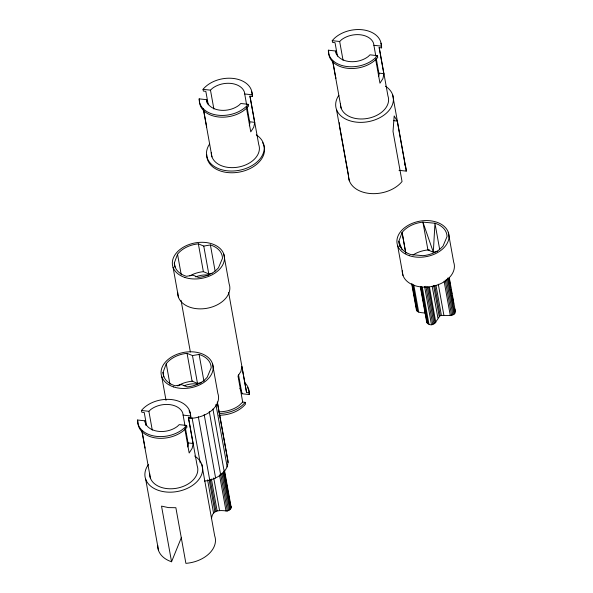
<?xml version="1.0" encoding="UTF-8"?>
<svg xmlns="http://www.w3.org/2000/svg" width="593" height="593" viewBox="0 0 593 593"><rect width="100%" height="100%" fill="white"/><g stroke="black" fill="none" stroke-linecap="round" stroke-linejoin="round"><path stroke-width="0.89" d="M249.312 125.812L249.898 123.159L246.933 106.525M187.722 446.959L188.307 444.313L185.342 427.672M204.392 481.034C215.733 480.219 230.803 471.398 227.482 458.211L217.357 402.032M211.568 518.06C212.805 508.987 220.67 510.491 227.356 510.966C229.624 510.551 232.337 507.919 230.558 505.629M378.705 76.267L379.09 74.503L376.288 58.759M416.508 308.39C415.396 313.163 422.631 312.541 425.374 313.089M454.49 308.271C458.841 318.241 445.173 314.527 440.191 315.669C436.678 319.649 433.261 329.441 426.73 322.377L420.355 286.997M174.335 262.921L177.537 254.227A24.269 16.641 -10.2 0 1 198.359 243.856L203.762 246.088L210.396 244.961A24.269 16.641 -10.2 0 1 222.464 258.34L218.469 267.828L215.444 270.875A24.269 16.641 -10.2 0 1 198.44 277.405L193.044 275.182L186.402 276.308A24.269 16.641 -10.2 0 1 174.335 262.921L175.143 267.413M163.045 372.411L166.248 363.717A24.269 16.641 -10.2 0 1 187.069 353.346L192.473 355.57L199.107 354.444A24.269 16.641 -10.2 0 1 211.175 367.83L207.179 377.318L204.155 380.365A24.269 16.641 -10.2 0 1 187.151 386.895L181.747 384.672L175.113 385.798A24.269 16.641 -10.2 0 1 163.045 372.411L163.853 376.896M157.731 545.375A29.124 19.969 -10.2 0 0 171.555 561.756L181.488 537.295M208.262 104.835L205.83 91.344L203.355 91.07L203.043 89.335L210.478 90.158L212.361 88.35A19.413 13.313 -10.2 0 1 244.353 91.908L246.606 104.731M337.461 56.172L335.03 42.689L332.554 42.407L332.236 40.672L339.67 41.495L341.553 39.694A19.413 13.313 -10.2 0 1 373.546 43.245L375.806 56.068M146.508 425.085L144.24 412.491L141.764 412.217L141.453 410.482L148.88 411.305L150.77 409.496A19.413 13.313 -10.2 0 1 182.755 413.054L185.016 425.878M218.802 415.211A26.692 18.301 -10.2 0 0 245.495 404.085L245.183 402.343L242.7 402.069L239.179 405.449A24.269 16.641 -10.2 0 1 218.417 411.772M177.811 385.969C182.177 382.945 187.521 381.736 192.71 381.106M189.827 275.878A24.269 16.641 -10.2 0 1 203.377 271.676L208.773 273.899L212.094 273.336M437.478 251.476L433.327 252.181L427.931 249.949A24.269 16.641 -10.2 0 0 412.928 255.042M187.069 353.346L192.08 381.166L197.484 383.389L201.635 382.685M429.636 249.957L427.931 249.949L422.92 222.13L434.958 223.235A24.269 16.641 -10.2 0 1 447.026 236.614L443.03 246.11L440.006 249.149A24.269 16.641 -10.2 0 1 422.994 255.687L410.956 254.582A24.269 16.641 -10.2 0 1 398.889 241.195L402.098 232.5A24.269 16.641 -10.2 0 1 422.92 222.13L433.327 252.181L434.958 223.235L439.643 249.26M197.817 383.908L192.614 383.827A20.347 13.95 -10.2 0 0 184.045 385.806M373.864 45.298L381.299 46.128L381.61 47.863L379.135 47.588L383.901 74.132L382.93 78.55L379.965 83.198L375.584 58.922M335.801 51.028L336.12 53.081A19.413 13.313 -10.2 0 0 368.112 56.639L369.995 54.83L377.43 55.66L377.741 57.395A26.692 18.301 -10.2 0 1 347.668 68.314A26.692 18.301 -10.2 0 1 328.685 51.939L328.366 50.197L335.801 51.028L336.446 54.615M378.875 73.117L383.834 73.673M244.672 93.961L252.099 94.791L252.418 96.526L249.935 96.251L254.708 122.788L253.737 127.213L250.765 131.861L246.391 107.578M199.485 100.602L199.174 98.861L206.609 99.691L207.254 103.278M199.485 101.403A26.692 18.301 -10.2 0 0 219.025 117.029A26.692 18.301 -10.2 0 0 248.549 106.058L248.23 104.316L240.802 103.493L238.912 105.302A19.413 13.313 -10.2 0 1 206.927 101.744L206.609 99.691M393.611 120.646L397.236 121.054L406.257 171.125L399 170.317M249.683 121.78L254.634 122.328M242.7 402.069L238.001 375.992L240.973 371.344L241.877 366.459L246.569 392.544L249.053 392.818L249.364 394.553L241.929 393.73L238.534 374.887M183.074 415.107L190.509 415.938L190.82 417.672L188.344 417.398L193.118 443.942L192.139 448.36L189.174 453.008L184.801 428.724M145.011 420.837L145.329 422.891A19.413 13.313 -10.2 0 0 177.322 426.449L179.205 424.64L186.639 425.463L186.951 427.205A26.692 18.301 -10.2 0 1 156.886 438.123A26.692 18.301 -10.2 0 1 137.895 421.749L137.583 420.007L145.011 420.837L145.819 425.322M188.092 442.927L193.044 443.475M397.236 121.054L394.189 115.924L393.018 131.446L402.039 181.517A29.124 19.969 -10.2 0 1 369.231 193.429A29.124 19.969 -10.2 0 1 348.521 175.565M402.084 249.66L398.889 241.195L399.86 246.584M448.293 232.248L453.682 262.158A26.292 18.027 -10.2 0 1 431.111 286.627A26.292 18.027 -10.2 0 1 402.284 270.816M449.212 277.309L455.417 311.777M449.257 279.244L450.072 283.78M450.398 285.596L450.724 287.405M451.058 289.221L451.873 293.757M452.2 295.573L453.015 300.11M453.341 301.919L453.667 303.735M448.315 278.191L454.69 313.571M447.337 278.065L453.875 314.349M446.447 279.607L452.822 314.987M445.239 280.052L451.607 315.424M444.105 281.171L450.317 315.646M438.294 284.21L443.853 315.046M435.966 285.307L441.362 315.239M434.795 285.73L440.191 315.669M433.616 285.433L439.176 316.277M432.156 286.137L437.879 317.885M429.451 287.138L435.825 322.518M428.472 287.012L435.01 323.296M427.256 286.738L433.957 323.934M392.61 94.687L405.456 165.973M425.878 286.271L432.742 324.371M424.588 286.493L431.452 324.593M379.186 47.358L387.933 95.918A24.269 16.641 -10.2 0 1 367.097 118.504A24.269 16.641 -10.2 0 1 340.486 103.916M422.275 287.123L428.976 324.312M421.267 286.649L427.968 323.837M420.659 286.893L427.197 323.178M413.788 284.914L418.695 312.126M412.78 284.44L417.68 311.651M412.009 283.78L416.916 310.991M411.705 283.884L416.449 310.191M405.812 253.144L402.098 232.5L405.76 253.189M397.621 245.561L403.01 275.471M339.67 41.495L343.065 60.345M332.777 61.205L335.86 78.291L335.786 77.831M332.562 60.545L341.153 108.208M339.663 126.405L348.35 174.653M336.476 109.438L349.321 180.717M249.987 96.014L258.741 144.581A24.269 16.641 -10.2 0 1 237.904 167.167A24.269 16.641 -10.2 0 1 211.293 152.571M210.478 90.158L213.873 109.001M203.421 108.971L206.66 126.954L206.594 126.494M203.369 109.208L211.96 156.871M223.739 253.974L229.128 283.884A26.292 18.027 -10.2 0 1 206.557 308.353A26.292 18.027 -10.2 0 1 177.73 292.542M228.653 292.557L246.569 392.544M210.396 244.961L215.089 270.979M203.762 246.088L208.773 273.899M198.359 243.856L203.377 271.676M212.45 363.465L217.839 393.367A26.292 18.027 -10.2 0 1 188.463 418.361M217.305 402.247L228.149 462.503M215.911 404.404L227.178 466.921M224.465 470.13L231.166 507.319M224.265 471.042L230.966 508.231M212.939 409.051L224.206 471.568M223.731 471.924L230.432 509.113M222.916 472.703L229.617 509.898M221.864 473.34L228.564 510.529M199.107 354.444L203.962 381.366M220.818 474.682L227.356 510.966M209.255 411.52L220.685 474.949M219.521 474.904L226.059 511.188M177.537 254.227L181.258 274.87M204.177 414.581L215.607 478.002M192.473 355.57L197.484 383.389M213.717 477.936L219.595 510.588M181.05 300.31L190.368 352.012M211.39 479.033L217.105 510.781M173.06 267.287L178.449 297.189M210.211 479.463L215.934 511.21M198.321 416.709L209.744 480.13M209.203 480.071L214.918 511.818M207.572 479.863L213.621 513.427M201.828 464.497L214.666 535.783A29.124 19.969 -10.2 0 1 185.891 563.35L175.869 507.712L168.419 507.601L161.526 506.118L171.555 561.756M192.073 417.761L200.234 463.066M188.396 417.161L197.15 465.727A24.269 16.641 -10.2 0 1 176.314 488.313A24.269 16.641 -10.2 0 1 149.695 473.718M166.248 363.717L169.969 384.353M161.77 376.777L166.018 400.342M148.88 411.305L152.275 430.147M141.994 431.015L145.07 448.1M141.942 431.252L150.363 478.017M145.685 479.24L158.531 550.526M426.589 321.488L426.73 322.377M241.929 393.73L241.61 391.676A19.413 13.313 -10.2 0 0 239.802 388.578M339.366 122.714L339.493 125.494M377.43 55.66A26.692 18.301 -10.2 0 1 347.357 66.572A26.692 18.301 -10.2 0 1 328.366 50.197M332.236 40.672A26.692 18.301 -10.2 0 1 362.308 29.754A26.692 18.301 -10.2 0 1 381.299 46.128M380.876 43.141A26.692 18.301 -10.2 0 1 381.61 47.863M385.457 86.207A29.124 19.969 -10.2 0 1 386.673 112.915A29.124 19.969 -10.2 0 1 348.58 120.342A29.124 19.969 -10.2 0 1 338.84 95.295M404.76 164.35A29.124 19.969 -10.2 0 1 406.257 171.125M195.705 276.872A19.413 13.313 -10.2 0 1 208.847 275.063M247.6 387.622A26.692 18.301 -10.2 0 1 249.364 394.553M245.183 402.343A26.692 18.301 -10.2 0 1 219.351 413.477M244.642 382.567A26.692 18.301 -10.2 0 1 249.053 392.818M186.639 425.463A26.692 18.301 -10.2 0 1 156.567 436.381A26.692 18.301 -10.2 0 1 137.583 420.007M141.453 410.482A26.692 18.301 -10.2 0 1 171.518 399.563A26.692 18.301 -10.2 0 1 190.509 415.938M189.056 410.741A26.692 18.301 -10.2 0 1 190.82 417.672M194.667 456.017A29.124 19.969 -10.2 0 1 195.653 482.939A29.124 19.969 -10.2 0 1 157.197 489.922A29.124 19.969 -10.2 0 1 148.561 464.393M248.23 104.316A26.692 18.301 -10.2 0 1 218.165 115.235A26.692 18.301 -10.2 0 1 199.174 98.861M203.043 89.335A26.692 18.301 -10.2 0 1 233.116 78.417A26.692 18.301 -10.2 0 1 252.099 94.791M251.684 91.804A26.692 18.301 -10.2 0 1 252.418 96.526M256.265 134.87A29.124 19.969 -10.2 0 1 257.481 161.578A29.124 19.969 -10.2 0 1 219.388 169.005A29.124 19.969 -10.2 0 1 209.648 143.958M262.603 142.676A29.124 19.969 -10.2 0 1 240.602 171.837A29.124 19.969 -10.2 0 1 206.794 154.684M409.378 255.702A26.292 18.027 -10.2 0 0 449.02 236.904A26.292 18.027 -10.2 0 0 410.482 224.124A26.292 18.027 -10.2 0 0 409.378 255.702M184.816 277.428A26.292 18.027 -10.2 0 0 224.465 258.63A26.292 18.027 -10.2 0 0 185.92 245.843A26.292 18.027 -10.2 0 0 184.816 277.428M173.527 386.91A26.292 18.027 -10.2 0 0 213.169 368.112A26.292 18.027 -10.2 0 0 174.631 355.333A26.292 18.027 -10.2 0 0 173.527 386.91"/></g></svg>
